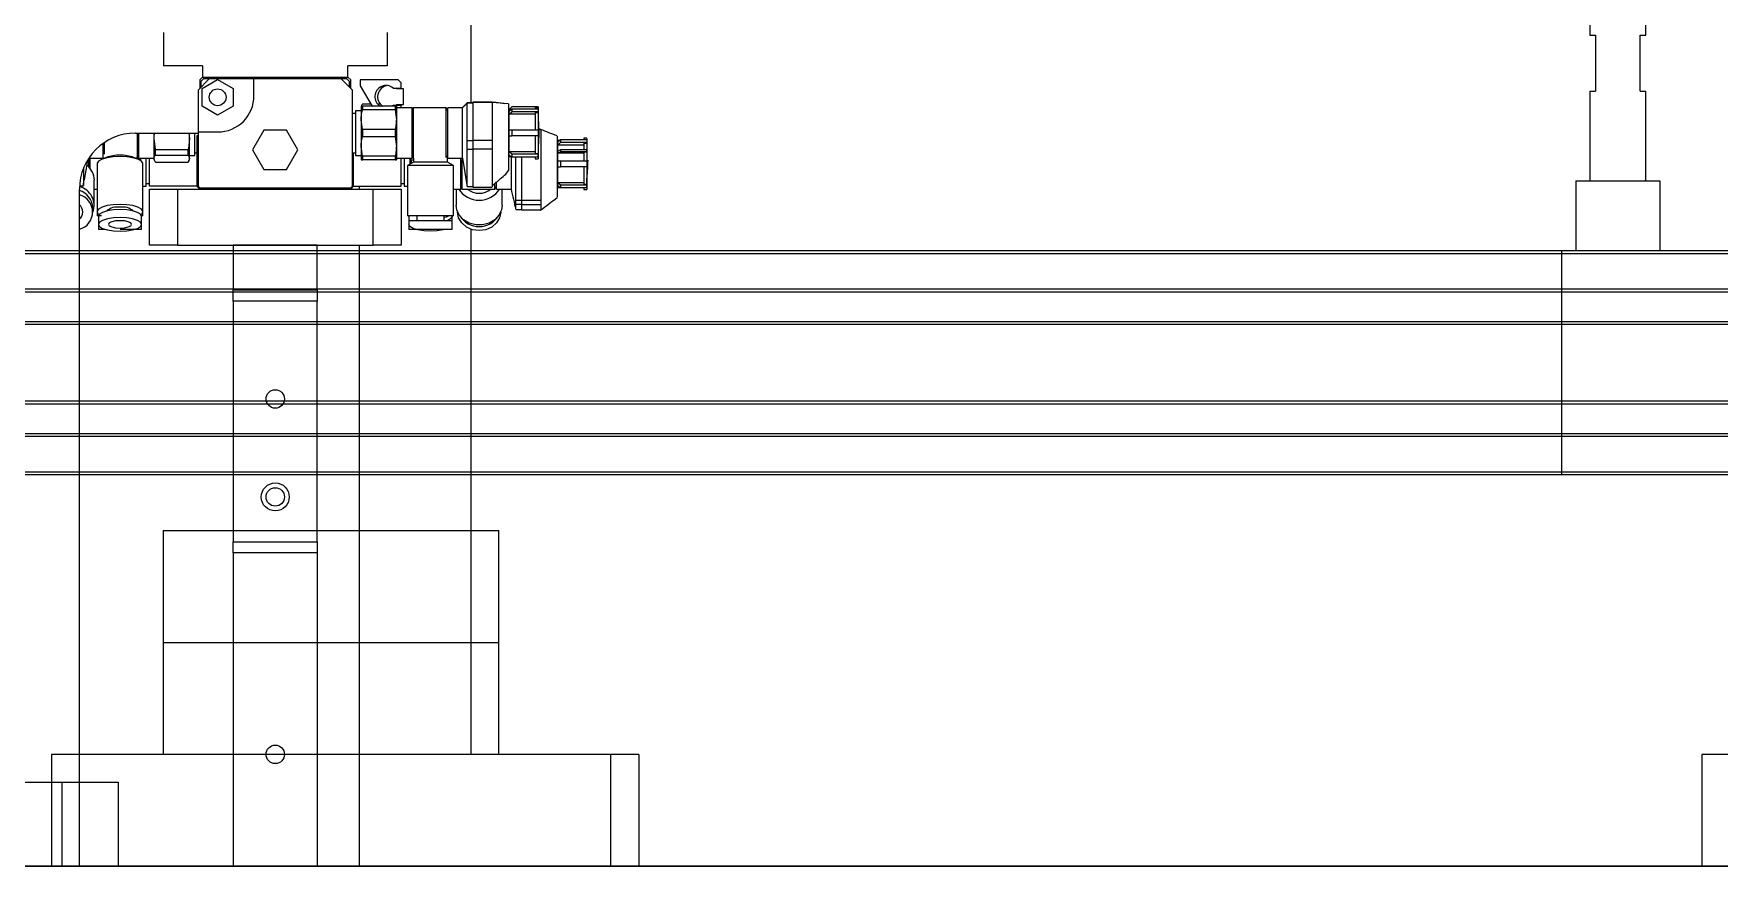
# Model space of a CAD drawing. Extents: x 500 to 100500, y -14500 to 21140.
# Drawn here: x 6953.3 to 7254.6, y -3303.7 to -3155 of the extents above; entities that cross this region are included whole.
import ezdxf

# ---------------------------------------------------------------- set-up
doc = ezdxf.new("R2010")
doc.units = 0
doc.linetypes.add('SLD-Solid', pattern=[0])
doc.layers.get('0').update_dxf_attribs({"linetype": 'CONTINUOUS'})
doc.layers.add('M06SMMF-001B', color=7, linetype='CONTINUOUS')
doc.layers.add('MODEL', color=7, linetype='SLD-Solid', lineweight=15)

# ---------------------------------------------------------------- blocks, each defined once
blk = doc.blocks.new('KCA$Cef715743')
at = {"layer": 'MODEL', "color": 1}
blk.add_line((1450, 313), (120, 313), dxfattribs=at)
blk = doc.blocks.new('LP R')
at = {"color": 2}
for p, q in [((15903.69, -93669.05), (15903.69, -93683.54)), ((15913.69, -93683.54), (15913.69, -93669.05)), ((15903.69, -93683.54), (15904.69, -93683.54)), ((15904.69, -93683.54), (15904.69, -93693.54)), ((15912.69, -93683.54), (15913.69, -93683.54)), ((15912.69, -93693.54), (15912.69, -93683.54)), ((15903.69, -93693.54), (15903.69, -93709.54)), ((15903.69, -93693.54), (15904.69, -93693.54)), ((15912.69, -93693.54), (15913.69, -93693.54)), ((15913.69, -93709.54), (15913.69, -93693.54)), ((15901.19, -93709.54), (15901.19, -93722.04)), ((15901.19, -93709.54), (15916.19, -93709.54)), ((15916.19, -93709.54), (15916.19, -93722.04)), ((15563.69, -93722.04), (15898.69, -93722.04)), ((15563.69, -93722.54), (15898.69, -93722.54)), ((15898.69, -93722.54), (15898.69, -93722.04)), ((15898.69, -93722.04), (15963.19, -93722.04)), ((15898.69, -93722.54), (16618.69, -93722.54)), ((15898.69, -93728.89), (15898.69, -93722.54)), ((15563.69, -93728.89), (15898.69, -93728.89)), ((15563.69, -93729.39), (15898.69, -93729.39)), ((15898.69, -93729.39), (15898.69, -93728.89)), ((15898.69, -93728.89), (16618.69, -93728.89)), ((15898.69, -93729.39), (16618.69, -93729.39)), ((15898.69, -93734.69), (15898.69, -93729.39)), ((15563.69, -93734.69), (15898.69, -93734.69)), ((15563.69, -93735.19), (15898.69, -93735.19)), ((15898.69, -93735.19), (15898.69, -93734.69)), ((15898.69, -93734.69), (16618.69, -93734.69)), ((15898.69, -93735.19), (16618.69, -93735.19)), ((15898.69, -93748.89), (15898.69, -93735.19)), ((15563.69, -93748.89), (15898.69, -93748.89)), ((15563.69, -93749.39), (15898.69, -93749.39)), ((15898.69, -93749.39), (15898.69, -93748.89)), ((15898.69, -93748.89), (16396.19, -93748.89)), ((15898.69, -93749.39), (16396.19, -93749.39)), ((15898.69, -93754.69), (15898.69, -93749.39)), ((15563.69, -93754.69), (15898.69, -93754.69)), ((15563.69, -93755.19), (15898.69, -93755.19)), ((15898.69, -93755.19), (15898.69, -93754.69)), ((15898.69, -93754.69), (16396.19, -93754.69)), ((15898.69, -93761.54), (15898.69, -93755.19)), ((15898.69, -93755.19), (16396.19, -93755.19)), ((15563.69, -93761.54), (15898.69, -93761.54)), ((15563.69, -93762.04), (15898.69, -93762.04)), ((15898.69, -93762.04), (15898.69, -93761.54)), ((15898.69, -93761.54), (16398.69, -93761.54)), ((15898.69, -93762.04), (16399.19, -93762.04)), ((15648.69, -93772.04), (15648.69, -93792.04)), ((15648.69, -93772.04), (15708.69, -93772.04)), ((15708.69, -93792.04), (15708.69, -93772.04)), ((15648.69, -93792.04), (15648.69, -93812.04)), ((15648.69, -93792.04), (15708.69, -93792.04)), ((15708.69, -93812.04), (15708.69, -93792.04)), ((15628.69, -93812.04), (15628.69, -93832.04)), ((15728.69, -93812.04), (15628.69, -93812.04)), ((15728.69, -93832.04), (15728.69, -93812.04)), ((15593.69, -93832.04), (16923.69, -93832.04))]:
    blk.add_line(p, q, dxfattribs=at)
blk = doc.blocks.new('SP R')
at = {"color": 3}
for p, q in [((17133.34, -97592.89), (17133.34, -97503.31)), ((17078.34, -97580.31), (17078.34, -97586.31)), ((17118.34, -97580.31), (17118.34, -97586.31)), ((17085.34, -97586.31), (17078.34, -97586.31)), ((17085.34, -97586.31), (17085.34, -97588.31)), ((17118.34, -97586.31), (17111.34, -97586.31)), ((17111.34, -97588.31), (17111.34, -97586.31)), ((17084.54, -97590.61), (17086.54, -97588.61)), ((17085.34, -97588.31), (17084.84, -97588.81)), ((17084.84, -97588.81), (17084.84, -97590.31)), ((17085.54, -97588.61), (17085.04, -97589.11)), ((17085.04, -97589.11), (17085.04, -97590.11)), ((17085.29, -97590.32), (17088.04, -97588.73)), ((17085.34, -97588.31), (17111.34, -97588.31)), ((17086.54, -97588.61), (17085.54, -97588.61)), ((17094.54, -97588.61), (17086.54, -97588.61)), ((17088.04, -97588.73), (17090.79, -97590.32)), ((17092.14, -97588.61), (17091.84, -97588.31)), ((17110.14, -97588.61), (17094.54, -97588.61)), ((17094.54, -97591.61), (17094.54, -97588.61)), ((17104.84, -97588.31), (17104.54, -97588.61)), ((17111.14, -97588.61), (17110.14, -97588.61)), ((17112.14, -97590.61), (17110.14, -97588.61)), ((17111.64, -97589.11), (17111.14, -97588.61)), ((17111.84, -97588.81), (17111.34, -97588.31)), ((17111.64, -97590.11), (17111.64, -97589.11)), ((17111.84, -97590.31), (17111.84, -97588.81)), ((17113.54, -97588.81), (17113.54, -97589.86)), ((17120.34, -97588.81), (17113.54, -97588.81)), ((17113.54, -97589.86), (17115.65, -97593.51)), ((17120.84, -97589.31), (17120.34, -97588.81)), ((17120.84, -97590.26), (17120.84, -97589.31)), ((17084.54, -97590.61), (17084.54, -97598.11)), ((17085.29, -97593.49), (17085.29, -97590.32)), ((17090.79, -97590.32), (17090.79, -97593.49)), ((17112.14, -97607.81), (17112.14, -97590.61)), ((17113.84, -97593.26), (17113.92, -97593.12)), ((17115.43, -97593.12), (17113.92, -97593.12)), ((17117.13, -97593.12), (17116.63, -97593.12)), ((17119.41, -97590.26), (17120.84, -97590.26)), ((17119.9, -97593.36), (17120.07, -97593.21)), ((17120.07, -97590.41), (17119.91, -97590.26)), ((17121.24, -97590.41), (17120.07, -97590.41)), ((17120.07, -97593.21), (17121.24, -97593.21)), ((17121.24, -97593.21), (17121.24, -97590.41)), ((17133.65, -97592.89), (17132.65, -97592.89)), ((17133.65, -97592.96), (17132.65, -97592.96)), ((17137.1, -97592.79), (17133.65, -97592.79)), ((17133.65, -97592.79), (17133.65, -97592.86)), ((17137.11, -97592.86), (17133.65, -97592.86)), ((17133.65, -97592.86), (17133.65, -97599.66)), ((17140.02, -97593.1), (17137.08, -97592.85)), ((17140.02, -97593.1), (17140.02, -97597.92)), ((17088.04, -97595.08), (17085.29, -97593.49)), ((17090.79, -97593.49), (17088.04, -97595.08)), ((17112.69, -97594.81), (17112.14, -97594.81)), ((17113.69, -97594.31), (17112.69, -97594.31)), ((17112.69, -97594.31), (17112.69, -97602.31)), ((17113.84, -97593.25), (17113.69, -97593.51)), ((17113.69, -97593.51), (17113.69, -97595.91)), ((17113.69, -97595.91), (17113.69, -97600.71)), ((17113.92, -97597.64), (17113.69, -97595.91)), ((17113.92, -97593.51), (17113.92, -97594.17)), ((17119.76, -97593.51), (17113.92, -97593.51)), ((17119.76, -97594.17), (17113.92, -97594.17)), ((17119.41, -97593.36), (17119.19, -97593.51)), ((17120.84, -97593.36), (17119.41, -97593.36)), ((17119.76, -97593.51), (17119.76, -97594.17)), ((17119.76, -97594.17), (17119.99, -97595.91)), ((17119.99, -97593.51), (17119.99, -97595.91)), ((17122.79, -97593.81), (17119.99, -97593.81)), ((17119.99, -97595.91), (17119.99, -97600.71)), ((17120.84, -97593.81), (17120.84, -97593.36)), ((17122.99, -97594.01), (17122.79, -97593.81)), ((17122.79, -97602.81), (17122.79, -97593.81)), ((17128.9, -97593.81), (17122.99, -97593.81)), ((17122.99, -97593.81), (17122.99, -97602.81)), ((17129.19, -97594.31), (17128.9, -97593.81)), ((17128.9, -97602.65), (17128.9, -97593.81)), ((17131.79, -97593.81), (17129.19, -97593.81)), ((17129.19, -97602.81), (17129.19, -97593.81)), ((17131.79, -97602.81), (17131.79, -97593.81)), ((17140.65, -97593.61), (17140.12, -97594.14)), ((17140.12, -97594.14), (17140.12, -97600.5)), ((17140.65, -97594.01), (17140.15, -97594.44)), ((17140.53, -97594.11), (17140.15, -97594.11)), ((17140.15, -97594.94), (17140.65, -97594.51)), ((17140.15, -97597.81), (17140.15, -97594.94)), ((17144.82, -97594.94), (17140.15, -97594.94)), ((17145.32, -97593.61), (17140.65, -97593.61)), ((17140.65, -97593.61), (17140.65, -97593.61)), ((17145.32, -97593.61), (17140.65, -97593.61)), ((17140.65, -97594.01), (17140.65, -97594.51)), ((17145.32, -97594.01), (17140.65, -97594.01)), ((17145.32, -97594.51), (17140.65, -97594.51)), ((17144.82, -97593.71), (17144.82, -97594.01)), ((17144.82, -97593.71), (17145.32, -97593.71)), ((17144.82, -97594.6), (17144.82, -97597.81)), ((17144.82, -97594.6), (17145.32, -97594.6)), ((17145.32, -97593.61), (17145.32, -97593.71)), ((17145.32, -97593.61), (17145.32, -97593.61)), ((17145.32, -97593.71), (17145.32, -97593.61)), ((17145.32, -97593.63), (17145.32, -97593.71)), ((17145.32, -97593.71), (17145.32, -97593.71)), ((17145.32, -97593.71), (17145.32, -97594.1)), ((17145.32, -97594.1), (17145.32, -97593.75)), ((17145.32, -97593.79), (17145.32, -97593.92)), ((17145.32, -97593.88), (17145.32, -97593.79)), ((17145.32, -97593.92), (17145.32, -97594.01)), ((17145.32, -97594.1), (17145.32, -97593.93)), ((17145.32, -97594.01), (17145.32, -97594.51)), ((17145.32, -97594.14), (17145.32, -97594.49)), ((17145.32, -97594.51), (17145.32, -97594.6)), ((17145.32, -97594.6), (17145.32, -97594.51)), ((17145.32, -97594.59), (17145.32, -97594.9)), ((17073.34, -97598.31), (17084.54, -97598.31)), ((17073.69, -97602.57), (17073.69, -97598.31)), ((17073.89, -97598.31), (17073.89, -97602.57)), ((17076.69, -97599.27), (17076.69, -97598.31)), ((17082.88, -97598.31), (17082.99, -97599.27)), ((17082.99, -97599.27), (17082.99, -97598.31)), ((17083.99, -97602.1), (17083.99, -97598.31)), ((17084.34, -97598.81), (17084.34, -97607.81)), ((17084.54, -97598.81), (17084.34, -97598.81)), ((17084.54, -97598.11), (17084.54, -97607.81)), ((17084.54, -97598.11), (17088.04, -97598.11)), ((17096.32, -97597.81), (17094.3, -97601.31)), ((17100.36, -97597.81), (17096.32, -97597.81)), ((17102.38, -97601.31), (17100.36, -97597.81)), ((17113.92, -97597.64), (17113.92, -97598.97)), ((17119.76, -97597.64), (17113.92, -97597.64)), ((17119.76, -97598.97), (17113.92, -97598.97)), ((17119.76, -97597.64), (17119.76, -97598.97)), ((17119.76, -97598.97), (17119.99, -97600.71)), ((17140.02, -97597.92), (17140.02, -97600.72)), ((17140.65, -97597.81), (17140.15, -97597.81)), ((17140.15, -97601.67), (17140.15, -97598.81)), ((17145.32, -97597.81), (17140.65, -97597.81)), ((17140.65, -97597.81), (17140.65, -97598.81)), ((17145.32, -97598.81), (17140.65, -97598.81)), ((17144.82, -97598.81), (17144.82, -97602.02)), ((17145.32, -97597.81), (17145.32, -97598.81)), ((17145.32, -97597.81), (17145.32, -97597.81)), ((17145.32, -97598.81), (17145.32, -97598.81)), ((17145.81, -97597.68), (17145.49, -97597.68)), ((17148.72, -97598.87), (17148.72, -97607.78)), ((17154.02, -97599.21), (17153.52, -97599.21)), ((17153.52, -97599.21), (17153.52, -97599.51)), ((17067.49, -97600.2), (17067.49, -97602.81)), ((17067.54, -97602.18), (17067.54, -97602.92)), ((17067.78, -97599.99), (17067.78, -97602.05)), ((17076.92, -97601.23), (17076.69, -97599.27)), ((17076.69, -97602.86), (17076.69, -97599.27)), ((17076.92, -97601.23), (17082.76, -97601.23)), ((17076.92, -97602.23), (17076.92, -97601.23)), ((17076.92, -97602.23), (17082.76, -97602.23)), ((17082.76, -97602.23), (17082.76, -97601.23)), ((17082.99, -97602.86), (17082.99, -97599.27)), ((17083.99, -97601.81), (17084.34, -97601.81)), ((17083.99, -97602.31), (17083.99, -97602.1)), ((17094.3, -97601.31), (17096.32, -97604.81)), ((17100.36, -97604.81), (17102.38, -97601.31)), ((17112.14, -97601.81), (17112.69, -97601.81)), ((17112.34, -97607.81), (17112.34, -97601.81)), ((17113.92, -97602.44), (17113.69, -97600.71)), ((17113.69, -97600.71), (17113.69, -97603.11)), ((17119.99, -97600.71), (17119.99, -97603.11)), ((17132.65, -97599.66), (17133.65, -97599.66)), ((17132.65, -97601.16), (17132.65, -97599.66)), ((17132.65, -97601.16), (17133.65, -97601.16)), ((17137.11, -97599.66), (17133.65, -97599.66)), ((17133.65, -97599.66), (17133.65, -97601.16)), ((17133.65, -97601.16), (17133.65, -97607.96)), ((17137.11, -97601.16), (17133.65, -97601.16)), ((17137.11, -97599.66), (17137.11, -97601.16)), ((17140.02, -97600.72), (17140.02, -97605.01)), ((17140.02, -97600.95), (17140.02, -97601.06)), ((17140.65, -97602.1), (17140.15, -97601.67)), ((17144.82, -97601.67), (17140.15, -97601.67)), ((17140.15, -97602.17), (17140.65, -97602.6)), ((17140.65, -97602.1), (17140.65, -97602.6)), ((17145.32, -97602.1), (17140.65, -97602.1)), ((17145.32, -97602.02), (17144.82, -97602.02)), ((17145.32, -97602.02), (17145.32, -97602.1)), ((17145.32, -97602.1), (17145.32, -97602.02)), ((17145.32, -97602.1), (17145.32, -97602.6)), ((17145.32, -97602.6), (17145.32, -97602.1)), ((17148.85, -97599.61), (17148.82, -97599.64)), ((17148.82, -97599.64), (17148.82, -97607.98)), ((17149.35, -97599.51), (17148.85, -97599.94)), ((17149.23, -97599.61), (17148.85, -97599.61)), ((17148.85, -97600.44), (17149.35, -97600.01)), ((17153.52, -97600.44), (17148.85, -97600.44)), ((17148.85, -97603.31), (17148.85, -97601.88)), ((17153.52, -97601.88), (17148.85, -97601.88)), ((17149.35, -97599.51), (17149.35, -97600.01)), ((17154.02, -97599.51), (17149.35, -97599.51)), ((17154.02, -97600.01), (17149.35, -97600.01)), ((17149.35, -97601.28), (17149.35, -97601.63)), ((17154.02, -97601.28), (17149.35, -97601.28)), ((17154.02, -97601.63), (17149.35, -97601.63)), ((17153.52, -97600.1), (17153.52, -97601.33)), ((17153.52, -97600.1), (17154.02, -97600.1)), ((17153.52, -97601.68), (17153.52, -97603.31)), ((17153.52, -97601.68), (17154.02, -97601.68)), ((17154.02, -97599.51), (17154.02, -97600.01)), ((17154.02, -97600.01), (17154.02, -97600.1)), ((17154.02, -97600.1), (17154.02, -97600.06)), ((17154.02, -97600.1), (17154.02, -97601.33)), ((17154.02, -97601.28), (17154.02, -97601.63)), ((17154.02, -97601.33), (17154.02, -97601.28)), ((17154.02, -97601.66), (17154.02, -97601.28)), ((17154.02, -97601.63), (17154.02, -97601.68)), ((17154.02, -97601.68), (17154.02, -97603.31)), ((17064.99, -97602.81), (17067.49, -97602.81)), ((17064.99, -97604.38), (17064.99, -97602.99)), ((17065.19, -97602.81), (17065.19, -97604.6)), ((17066.49, -97603.8), (17066.49, -97612.34)), ((17068.1, -97602.67), (17067.25, -97603.05)), ((17067.49, -97602.31), (17067.54, -97602.39)), ((17073.94, -97603.05), (17073.08, -97602.67)), ((17073.64, -97602.92), (17073.64, -97602.57)), ((17073.64, -97602.81), (17073.69, -97602.81)), ((17073.69, -97602.81), (17073.69, -97602.57)), ((17073.69, -97602.61), (17073.89, -97602.81)), ((17073.89, -97602.57), (17073.89, -97602.81)), ((17073.89, -97602.81), (17076.69, -97602.81)), ((17074.11, -97602.85), (17074.06, -97603.14)), ((17074.29, -97603.24), (17074.29, -97602.81)), ((17074.69, -97612.34), (17074.69, -97603.8)), ((17075.29, -97605.81), (17075.29, -97602.81)), ((17075.84, -97607.81), (17075.84, -97602.81)), ((17076.69, -97603.11), (17076.69, -97602.86)), ((17076.69, -97603.11), (17076.84, -97603.37)), ((17076.92, -97603.49), (17082.76, -97603.49)), ((17082.84, -97603.37), (17082.99, -97603.11)), ((17082.99, -97602.31), (17083.99, -97602.31)), ((17082.99, -97603.11), (17082.99, -97602.86)), ((17096.32, -97604.81), (17100.36, -97604.81)), ((17112.69, -97602.31), (17113.69, -97602.31)), ((17119.76, -97602.44), (17113.92, -97602.44)), ((17113.92, -97602.44), (17113.92, -97603.11)), ((17119.76, -97603.11), (17113.92, -97603.11)), ((17119.76, -97602.44), (17119.76, -97603.11)), ((17119.99, -97602.81), (17122.79, -97602.81)), ((17120.84, -97607.81), (17120.84, -97602.81)), ((17121.39, -97602.81), (17121.39, -97607.81)), ((17123.04, -97603.5), (17121.99, -97604.1)), ((17121.99, -97604.1), (17121.99, -97613.11)), ((17122.39, -97602.81), (17122.39, -97603.87)), ((17122.62, -97603.14), (17122.55, -97602.81)), ((17122.62, -97603.14), (17122.62, -97603.74)), ((17123.04, -97603.14), (17122.62, -97603.14)), ((17122.79, -97602.81), (17122.99, -97602.61)), ((17122.99, -97602.81), (17123.04, -97602.81)), ((17123.04, -97602.81), (17123.04, -97603.5)), ((17129.14, -97602.39), (17129.19, -97602.31)), ((17129.14, -97603.5), (17129.14, -97602.39)), ((17130.19, -97604.1), (17129.14, -97603.5)), ((17129.19, -97602.81), (17131.79, -97602.81)), ((17130.19, -97613.11), (17130.19, -97604.1)), ((17131.49, -97608.31), (17131.49, -97602.81)), ((17131.69, -97603.02), (17131.69, -97608.31)), ((17131.79, -97602.81), (17132.65, -97607.89)), ((17139.55, -97605.63), (17140.02, -97605.01)), ((17139.96, -97605.08), (17140.02, -97605.04)), ((17140.12, -97602.48), (17140.15, -97602.51)), ((17140.15, -97602.51), (17140.53, -97602.51)), ((17140.49, -97602.6), (17140.49, -97608.27)), ((17145.32, -97602.6), (17140.65, -97602.6)), ((17142.35, -97602.6), (17142.35, -97610.37)), ((17144.82, -97602.6), (17144.82, -97602.91)), ((17144.82, -97602.91), (17145.32, -97602.91)), ((17149.35, -97603.31), (17148.85, -97603.31)), ((17148.85, -97604.31), (17149.35, -97604.31)), ((17148.85, -97607.17), (17148.85, -97604.31)), ((17149.35, -97603.31), (17149.35, -97604.31)), ((17154.02, -97603.31), (17149.35, -97603.31)), ((17154.02, -97604.31), (17149.35, -97604.31)), ((17153.52, -97604.31), (17153.52, -97607.52)), ((17154.02, -97603.31), (17154.02, -97604.31)), ((17154.02, -97603.31), (17154.02, -97603.31)), ((17154.02, -97604.31), (17154.02, -97604.31)), ((17063.36, -97607.71), (17064.04, -97607.71)), ((17065.99, -97611.21), (17065.99, -97606.7)), ((17074.69, -97607.81), (17075.29, -97607.81)), ((17075.29, -97607.81), (17075.29, -97605.81)), ((17075.29, -97607.31), (17075.84, -97607.31)), ((17084.34, -97607.81), (17075.84, -97607.81)), ((17084.34, -97607.81), (17084.84, -97608.31)), ((17084.54, -97607.81), (17084.84, -97608.11)), ((17084.84, -97608.11), (17111.84, -97608.11)), ((17111.84, -97608.11), (17112.14, -97607.81)), ((17111.84, -97608.31), (17112.34, -97607.81)), ((17112.34, -97607.81), (17120.84, -97607.81)), ((17113.33, -97607.81), (17113.34, -97608.31)), ((17120.84, -97607.31), (17121.39, -97607.31)), ((17121.39, -97607.81), (17121.99, -97607.81)), ((17131.49, -97608.31), (17131.69, -97608.11)), ((17132.65, -97607.86), (17133.65, -97607.86)), ((17133.65, -97607.96), (17137.11, -97607.96)), ((17137.11, -97607.74), (17137.11, -97607.92)), ((17137.6, -97608.31), (17137.6, -97607.37)), ((17137.6, -97608.31), (17137.89, -97607.81)), ((17137.89, -97608.31), (17137.89, -97607.12)), ((17148.72, -97607.78), (17148.72, -97609.18)), ((17148.82, -97607.98), (17148.85, -97608.01)), ((17149.35, -97607.6), (17148.85, -97607.17)), ((17153.52, -97607.17), (17148.85, -97607.17)), ((17148.85, -97608.01), (17149.23, -97608.01)), ((17149.35, -97607.6), (17149.35, -97608.1)), ((17154.02, -97607.6), (17149.35, -97607.6)), ((17154.02, -97608.1), (17149.35, -97608.1)), ((17154.02, -97607.52), (17153.52, -97607.52)), ((17153.52, -97608.1), (17153.52, -97608.41)), ((17154.02, -97607.52), (17154.02, -97607.6)), ((17154.02, -97608.1), (17154.02, -97607.6)), ((17154.02, -97607.6), (17154.02, -97608.1)), ((17154.02, -97608.1), (17154.02, -97608.02)), ((17063.34, -97729.31), (17063.34, -97608.31)), ((17065.99, -97608.31), (17066.49, -97608.31)), ((17075.84, -97618.31), (17075.84, -97608.31)), ((17075.84, -97608.31), (17080.84, -97608.31)), ((17080.84, -97608.31), (17080.84, -97618.31)), ((17080.84, -97608.31), (17115.84, -97608.31)), ((17115.84, -97618.31), (17115.84, -97608.31)), ((17115.84, -97608.31), (17120.84, -97608.31)), ((17120.84, -97608.31), (17120.84, -97618.31)), ((17130.19, -97608.31), (17131.49, -97608.31)), ((17130.69, -97608.31), (17130.69, -97611.21)), ((17131.69, -97608.31), (17137.6, -97608.31)), ((17137.89, -97608.31), (17140.49, -97608.31)), ((17138.89, -97611.21), (17138.89, -97608.31)), ((17141.35, -97611.03), (17141.35, -97610.28)), ((17141.35, -97610.28), (17142.35, -97610.28)), ((17141.35, -97611.03), (17142.35, -97611.03)), ((17145.81, -97610.37), (17142.35, -97610.37)), ((17142.35, -97610.37), (17142.35, -97611.12)), ((17145.81, -97611.12), (17142.35, -97611.12)), ((17142.35, -97611.12), (17142.35, -97612.03)), ((17145.81, -97610.37), (17145.81, -97611.12)), ((17148.72, -97609.18), (17148.72, -97609.78)), ((17153.52, -97608.41), (17154.02, -97608.41)), ((17065.74, -97612.41), (17065.74, -97611.66)), ((17066.49, -97612.34), (17066.49, -97613.11)), ((17067.27, -97613.11), (17066.49, -97613.11)), ((17066.74, -97613.2), (17066.74, -97614.62)), ((17074.69, -97613.11), (17074.43, -97613.11)), ((17074.44, -97614.62), (17074.44, -97613.2)), ((17074.69, -97613.11), (17074.69, -97612.34)), ((17122.24, -97613.2), (17122.25, -97613.11)), ((17122.24, -97613.2), (17122.24, -97614.01)), ((17122.24, -97614.01), (17122.24, -97615.51)), ((17123.64, -97613.11), (17123.64, -97614.01)), ((17128.54, -97614.01), (17128.54, -97613.11)), ((17129.94, -97614.01), (17129.94, -97613.2)), ((17129.94, -97615.51), (17129.94, -97614.01)), ((17141.35, -97611.93), (17142.35, -97611.93)), ((17142.35, -97612.03), (17145.81, -97612.03)), ((17066.74, -97614.62), (17066.74, -97615.51)), ((17067.94, -97615.51), (17066.74, -97615.51)), ((17074.44, -97615.51), (17074.44, -97614.62)), ((17133.34, -97709.31), (17133.34, -97615.49)), ((17080.84, -97618.31), (17075.84, -97618.31)), ((17080.84, -97618.31), (17115.84, -97618.31)), ((17105.84, -97618.31), (17090.84, -97618.31)), ((17090.84, -97618.31), (17090.84, -97626.31)), ((17105.84, -97626.31), (17105.84, -97618.31)), ((17113.34, -97618.31), (17113.34, -97729.31)), ((17120.84, -97618.31), (17115.84, -97618.31)), ((17090.84, -97626.31), (17105.84, -97626.31)), ((17090.84, -97628.31), (17090.84, -97626.31)), ((17105.84, -97626.31), (17105.84, -97628.31)), ((17105.84, -97628.31), (17090.84, -97628.31)), ((17090.84, -97628.31), (17090.84, -97671.31)), ((17105.84, -97671.31), (17105.84, -97628.31)), ((17090.84, -97671.31), (17105.84, -97671.31)), ((17090.84, -97673.31), (17090.84, -97671.31)), ((17105.84, -97671.31), (17105.84, -97673.31)), ((17105.84, -97673.31), (17090.84, -97673.31)), ((17090.84, -97673.31), (17090.84, -97729.31)), ((17105.84, -97673.31), (17105.84, -97729.31)), ((17163.34, -97709.31), (17133.34, -97709.31)), ((17163.34, -97709.31), (17163.34, -97729.31)), ((17353.34, -97709.31), (17353.34, -97729.31)), ((17378.34, -97709.31), (17353.34, -97709.31)), ((17013.34, -97729.31), (17063.34, -97729.31)), ((17090.84, -97729.31), (17105.84, -97729.31)), ((17113.34, -97729.31), (17163.34, -97729.31)), ((17353.34, -97729.31), (17398.34, -97729.31))]:
    blk.add_line(p, q, dxfattribs=at)
at = {"color": 3, "flags": 128}
for points in [[(17140.15, -97594.11), (17140.2, -97594.06), (17140.65, -97593.61)], [(17149.35, -97601.28), (17148.9, -97601.51), (17148.85, -97601.54)], [(17148.85, -97601.88), (17148.9, -97601.86), (17149.35, -97601.63)], [(17070.59, -97602.5), (17069.38, -97602.56), (17068.28, -97602.73), (17067.39, -97602.99), (17066.77, -97603.33), (17066.5, -97603.71), (17066.49, -97603.8)], [(17074.69, -97603.8), (17074.68, -97603.71), (17074.41, -97603.33), (17073.8, -97602.99), (17072.9, -97602.73), (17071.8, -97602.56), (17070.59, -97602.5)], [(17130.19, -97604.1), (17130.09, -97604.1), (17129.64, -97604.1), (17128.88, -97604.1), (17127.87, -97604.1), (17126.7, -97604.1), (17125.48, -97604.1), (17124.31, -97604.1), (17123.3, -97604.1), (17122.54, -97604.1), (17122.09, -97604.1), (17121.99, -97604.1)], [(17129.14, -97603.5), (17129.09, -97603.5), (17128.73, -97603.5), (17128.05, -97603.5), (17127.13, -97603.5), (17126.09, -97603.5), (17125.05, -97603.5), (17124.13, -97603.5), (17123.45, -97603.5), (17123.09, -97603.5), (17123.04, -97603.5)], [(17070.59, -97611.05), (17069.38, -97611.1), (17068.28, -97611.27), (17067.39, -97611.53), (17066.77, -97611.87), (17066.5, -97612.25), (17066.59, -97612.63), (17066.87, -97612.89)], [(17074.31, -97612.89), (17074.59, -97612.63), (17074.68, -97612.25), (17074.41, -97611.87), (17073.8, -97611.53), (17072.9, -97611.27), (17071.8, -97611.1), (17070.59, -97611.05)], [(17138.89, -97611.21), (17138.79, -97612), (17138.34, -97612.98), (17137.58, -97613.81), (17136.57, -97614.4), (17135.4, -97614.72), (17134.18, -97614.72), (17133.01, -97614.4), (17132, -97613.81), (17131.24, -97612.98), (17130.79, -97612), (17130.69, -97611.21)], [(17070.59, -97611.98), (17069.4, -97612.04), (17068.33, -97612.21), (17067.48, -97612.48), (17066.93, -97612.82), (17066.74, -97613.2)], [(17070.59, -97613.4), (17069.4, -97613.46), (17068.33, -97613.63), (17067.48, -97613.9), (17066.93, -97614.24), (17066.74, -97614.62), (17066.93, -97615), (17067.48, -97615.34), (17068.33, -97615.61), (17069.4, -97615.78), (17070.59, -97615.84), (17071.78, -97615.78), (17072.85, -97615.61), (17073.71, -97615.34), (17074.25, -97615), (17074.44, -97614.62), (17074.25, -97614.24), (17073.71, -97613.9), (17072.85, -97613.63), (17071.78, -97613.46), (17070.59, -97613.4)], [(17070.59, -97613.96), (17069.8, -97614.01), (17069.12, -97614.16), (17068.67, -97614.37), (17068.52, -97614.62), (17068.67, -97614.87), (17069.12, -97615.08), (17069.8, -97615.23), (17070.59, -97615.28), (17071.39, -97615.23), (17072.06, -97615.08), (17072.51, -97614.87), (17072.67, -97614.62), (17072.51, -97614.37), (17072.06, -97614.16), (17071.39, -97614.01), (17070.59, -97613.96)], [(17074.44, -97613.2), (17074.25, -97612.82), (17073.71, -97612.48), (17072.85, -97612.21), (17071.78, -97612.04), (17070.59, -97611.98)], [(17130.19, -97613.11), (17130.09, -97613.11), (17129.64, -97613.11), (17128.88, -97613.11), (17127.87, -97613.11), (17126.7, -97613.11), (17125.48, -97613.11), (17124.31, -97613.11), (17123.3, -97613.11), (17122.54, -97613.11), (17122.09, -97613.11), (17121.99, -97613.11)], [(17129.94, -97614.01), (17129.75, -97614.01), (17129.21, -97614.01), (17128.35, -97614.01), (17127.28, -97614.01), (17126.09, -97614.01), (17124.9, -97614.01), (17123.83, -97614.01), (17122.98, -97614.01), (17122.43, -97614.01), (17122.24, -97614.01), (17122.24, -97614.01)], [(17129.41, -97613.11), (17128.88, -97613.3), (17128.54, -97613.39)], [(17129.93, -97613.11), (17129.94, -97613.2), (17129.75, -97613.57), (17129.21, -97613.91), (17128.97, -97614.01)], [(17138.64, -97612.41), (17138.45, -97613.44), (17137.91, -97614.37), (17137.05, -97615.1), (17135.98, -97615.58), (17134.79, -97615.74), (17133.6, -97615.58), (17132.53, -97615.1), (17131.68, -97614.37), (17131.13, -97613.44), (17130.94, -97612.41), (17130.94, -97612.41)], [(17074.44, -97615.51), (17074.25, -97615.51), (17073.71, -97615.51), (17072.85, -97615.51), (17071.78, -97615.51), (17070.59, -97615.51)], [(17128.74, -97615.51), (17128.35, -97615.61), (17127.28, -97615.78), (17126.09, -97615.84), (17124.9, -97615.78), (17123.83, -97615.61), (17122.98, -97615.34), (17122.43, -97615), (17122.24, -97614.62)], [(17129.94, -97615.51), (17129.75, -97615.51), (17129.21, -97615.51), (17128.35, -97615.51), (17127.28, -97615.51), (17126.09, -97615.51), (17124.9, -97615.51), (17123.83, -97615.51), (17122.98, -97615.51), (17122.43, -97615.51), (17122.24, -97615.51), (17122.24, -97615.51)]]:
    blk.add_lwpolyline(points, dxfattribs=at)
at = {"color": 3}
for centre, radius in [((17088.04, -97591.91), 1.5), ((17098.34, -97645.81), 1.65), ((17098.34, -97663.31), 2.5), ((17098.34, -97663.31), 1.65), ((17098.34, -97709.31), 1.65)]:
    blk.add_circle(centre, radius, dxfattribs=at)
for centre, radius, start, end in [((17118.14, -97591.81), 2, 50.805, 238.2117), ((17118.64, -97591.81), 2, 97.1808, 238.2117), ((17088.04, -97591.61), 6.5, 270, 0), ((17073.34, -97608.31), 10, 90, 180), ((17062.65, -97606.76), 3.35, 0.9248, 52.2075), ((17070.37, -97608.69), 6.43, 87.9982, 110.5956), ((17070.82, -97608.69), 6.43, 69.4044, 92.0018), ((17062.51, -97611.23), 3.45, 339.67, 75.8865), ((17062.35, -97611.81), 3.39, 2.6113, 73.0852), ((17062.49, -97612.41), 3.2, 285.3656, 74.6344), ((17062.28, -97612.41), 1.67, 309.5104, 50.4896), ((17134.79, -97605.95), 4.35, 212.7451, 327.2549), ((17134.79, -97605.71), 3.35, 230.8385, 309.1615), ((17070.09, -97614.43), 2.91, 79.986, 131.4444), ((17071.1, -97614.43), 2.91, 48.5556, 100.014), ((17134.79, -97610.93), 4.09, 211.7842, 328.2158)]:
    blk.add_arc(centre, radius, start, end, dxfattribs=at)
for points, knots in [([(17132.65, -97592.88), (17132.51, -97593.04), (17132.22, -97593.35), (17131.93, -97593.65), (17131.79, -97593.81)], [0, 0, 0, 0, 0.496842, 1, 1, 1, 1]), ([(17132.65, -97592.95), (17132.51, -97593.09), (17132.22, -97593.38), (17131.93, -97593.66), (17131.79, -97593.81)], [0, 0, 0, 0, 0.500009, 1, 1, 1, 1]), ([(17132.65, -97599.66), (17132.65, -97598.9), (17132.65, -97597.4), (17132.65, -97595.89), (17132.65, -97595.05), (17132.65, -97594.26), (17132.65, -97593.39), (17132.65, -97592.87), (17132.65, -97592.99), (17132.65, -97593.01)], [0, 0, 0, 0, 0.214715, 0.42943, 0.482392, 0.535354, 0.750068, 0.964782, 1, 1, 1, 1]), ([(17139.36, -97593.05), (17139.09, -97593.01), (17138.33, -97592.93), (17137.57, -97592.84), (17137.08, -97592.78)], [0, 0, 0, 0, 0.3558932, 1, 1, 1, 1]), ([(17137.11, -97592.92), (17137.11, -97592.9), (17137.11, -97592.79), (17137.11, -97593.35), (17137.11, -97594.58), (17137.11, -97596.44), (17137.11, -97598.23), (17137.11, -97599.33), (17137.11, -97599.66)], [0, 0, 0, 0, 0.048348, 0.262835, 0.477418, 0.692141, 0.906861, 1, 1, 1, 1]), ([(17113.92, -97593.51), (17113.89, -97593.51), (17113.75, -97593.51), (17113.72, -97593.51), (17113.69, -97593.51)], [0, 0, 0, 0, 0.254279, 1, 1, 1, 1]), ([(17113.69, -97595.91), (17113.7, -97595.67), (17113.72, -97595.09), (17113.85, -97594.52), (17113.92, -97594.17)], [0, 0, 0, 0, 0.403103, 1, 1, 1, 1]), ([(17119.99, -97593.51), (17119.97, -97593.51), (17119.93, -97593.51), (17119.8, -97593.51), (17119.76, -97593.51)], [0, 0, 0, 0, 0.745721, 1, 1, 1, 1]), ([(17119.99, -97595.91), (17119.98, -97596.14), (17119.97, -97596.72), (17119.84, -97597.3), (17119.76, -97597.64)], [0, 0, 0, 0, 0.403103, 1, 1, 1, 1]), ([(17145.32, -97594.6), (17145.32, -97594.94), (17145.32, -97595.64), (17145.32, -97596.83), (17145.32, -97597.57), (17145.32, -97597.81)], [0, 0, 0, 0, 0.406489, 0.812978, 1, 1, 1, 1]), ([(17145.42, -97600.63), (17145.47, -97599.84), (17145.57, -97598.27), (17145.46, -97596.7), (17145.41, -97595.91)], [0, 0, 0, 0, 0.49996, 1, 1, 1, 1]), ([(17076.69, -97599.27), (17076.69, -97599), (17076.69, -97598.68), (17076.75, -97598.36), (17076.76, -97598.31)], [0, 0, 0, 0, 0.827161, 1, 1, 1, 1]), ([(17113.69, -97600.71), (17113.7, -97600.47), (17113.72, -97599.89), (17113.85, -97599.32), (17113.92, -97598.97)], [0, 0, 0, 0, 0.403103, 1, 1, 1, 1]), ([(17140.15, -97598.81), (17140.16, -97598.81), (17140.33, -97598.81), (17140.5, -97598.81), (17140.65, -97598.81)], [0, 0, 0, 0, 0.099039, 1, 1, 1, 1]), ([(17145.32, -97598.81), (17145.32, -97599.31), (17145.32, -97600.33), (17145.32, -97601.39), (17145.32, -97601.87), (17145.32, -97602.02)], [0, 0, 0, 0, 0.406489, 0.812977, 1, 1, 1, 1]), ([(17148.72, -97598.8), (17148.23, -97598.61), (17147.26, -97598.24), (17146.27, -97597.86), (17145.78, -97597.67)], [0, 0, 0, 0, 0.5016525, 1, 1, 1, 1]), ([(17145.81, -97597.77), (17145.81, -97597.74), (17145.81, -97597.65), (17145.8, -97598.27), (17145.8, -97599.58), (17145.81, -97601.48), (17145.81, -97603.72), (17145.81, -97606.04), (17145.81, -97608.18), (17145.81, -97609.6), (17145.81, -97610.19), (17145.81, -97610.37)], [0, 0, 0, 0, 0.044334, 0.172927, 0.30152, 0.430098, 0.558544, 0.687049, 0.815637, 0.944223, 1, 1, 1, 1]), ([(17076.69, -97602.86), (17076.71, -97602.73), (17076.73, -97602.52), (17076.87, -97602.31), (17076.92, -97602.23)], [0, 0, 0, 0, 0.611498, 1, 1, 1, 1]), ([(17082.99, -97599.27), (17082.98, -97599.53), (17082.97, -97600.19), (17082.84, -97600.84), (17082.76, -97601.23)], [0, 0, 0, 0, 0.403103, 1, 1, 1, 1]), ([(17082.76, -97602.23), (17082.81, -97602.31), (17082.95, -97602.52), (17082.97, -97602.73), (17082.99, -97602.86)], [0, 0, 0, 0, 0.388502, 1, 1, 1, 1]), ([(17119.99, -97600.71), (17119.98, -97600.94), (17119.97, -97601.52), (17119.84, -97602.1), (17119.76, -97602.44)], [0, 0, 0, 0, 0.403103, 1, 1, 1, 1]), ([(17132.65, -97607.76), (17132.65, -97607.78), (17132.65, -97607.82), (17132.65, -97607.08), (17132.65, -97605.66), (17132.65, -97603.7), (17132.65, -97602.1), (17132.65, -97601.26), (17132.65, -97601.16)], [0, 0, 0, 0, 0.111873, 0.326784, 0.541695, 0.756606, 0.971517, 1, 1, 1, 1]), ([(17137.11, -97601.16), (17137.11, -97601.82), (17137.11, -97603.25), (17137.11, -97605.25), (17137.11, -97606.86), (17137.11, -97607.7), (17137.11, -97607.87), (17137.11, -97607.92)], [0, 0, 0, 0, 0.200562, 0.429956, 0.659348, 0.888742, 1, 1, 1, 1]), ([(17154.02, -97599.25), (17154.02, -97599.26), (17154.02, -97599.27), (17154.02, -97599.51), (17154.02, -97599.6)], [0, 0, 0, 0, 0.626491, 1, 1, 1, 1]), ([(17064.03, -97607.74), (17064.19, -97606.82), (17064.44, -97605.39), (17064.69, -97603.97), (17064.78, -97603.47)], [0, 0, 0, 0, 0.65032, 1, 1, 1, 1]), ([(17064.04, -97604.64), (17064.04, -97604.97), (17064.04, -97605.94), (17064.04, -97607.01), (17064.04, -97607.71), (17064.04, -97607.64), (17064.04, -97607.62)], [0, 0, 0, 0, 0.17072, 0.513919, 0.857118, 1, 1, 1, 1]), ([(17076.92, -97603.49), (17076.89, -97603.44), (17076.75, -97603.23), (17076.72, -97603.02), (17076.69, -97602.86)], [0, 0, 0, 0, 0.254279, 1, 1, 1, 1]), ([(17082.99, -97602.86), (17082.97, -97603.02), (17082.93, -97603.23), (17082.8, -97603.44), (17082.76, -97603.49)], [0, 0, 0, 0, 0.745721, 1, 1, 1, 1]), ([(17113.69, -97603.11), (17113.72, -97603.11), (17113.75, -97603.11), (17113.89, -97603.11), (17113.92, -97603.11)], [0, 0, 0, 0, 0.745721, 1, 1, 1, 1]), ([(17119.76, -97603.11), (17119.8, -97603.11), (17119.93, -97603.11), (17119.97, -97603.11), (17119.99, -97603.11)], [0, 0, 0, 0, 0.254279, 1, 1, 1, 1]), ([(17141.35, -97610.28), (17141.35, -97609.84), (17141.35, -97608.96), (17141.35, -97607.45), (17141.35, -97606.4), (17141.35, -97605.31), (17141.35, -97603.98), (17141.35, -97602.93), (17141.35, -97602.6)], [0, 0, 0, 0, 0.2524647, 0.5049295, 0.5672031, 0.6294768, 0.8819404, 1, 1, 1, 1]), ([(17145.32, -97602.52), (17145.32, -97602.71), (17145.32, -97602.95), (17145.32, -97602.87), (17145.32, -97602.86)], [0, 0, 0, 0, 0.811458, 1, 1, 1, 1]), ([(17154.02, -97604.31), (17154.02, -97604.81), (17154.02, -97605.83), (17154.02, -97606.89), (17154.02, -97607.37), (17154.02, -97607.52)], [0, 0, 0, 0, 0.406489, 0.812978, 1, 1, 1, 1]), ([(17154.03, -97607.4), (17154.04, -97607.09), (17154.06, -97606.43), (17154.17, -97605.33), (17154.22, -97604.29), (17154.22, -97603.53), (17154.21, -97603.25), (17154.2, -97603.17), (17154.2, -97603.15), (17154.2, -97603.18), (17154.19, -97603.35), (17154.16, -97603.89), (17154.07, -97604.85), (17154.04, -97605.73), (17154.03, -97606.17)], [0, 0, 0, 0, 0.134393, 0.293134, 0.423522, 0.495322, 0.509186, 0.521807, 0.535087, 0.550691, 0.592547, 0.651639, 0.826145, 1, 1, 1, 1]), ([(17137.11, -97607.74), (17137.36, -97607.52), (17137.86, -97607.09), (17138.68, -97606.39), (17139.24, -97605.9), (17139.55, -97605.63)], [0, 0, 0, 0, 0.309337, 0.618673, 1, 1, 1, 1]), ([(17148.85, -97607.67), (17148.86, -97607.68), (17149.03, -97607.83), (17149.2, -97607.97), (17149.35, -97608.1)], [0, 0, 0, 0, 0.099039, 1, 1, 1, 1]), ([(17154.02, -97608.02), (17154.02, -97608.21), (17154.02, -97608.45), (17154.02, -97608.37), (17154.02, -97608.36)], [0, 0, 0, 0, 0.81415, 1, 1, 1, 1]), ([(17140.49, -97608.31), (17140.64, -97608.92), (17140.93, -97610.15), (17141.21, -97611.35), (17141.35, -97611.95)], [0, 0, 0, 0, 0.493748, 1, 1, 1, 1]), ([(17141.35, -97611.84), (17141.35, -97611.86), (17141.35, -97611.94), (17141.35, -97611.49), (17141.35, -97611.08), (17141.35, -97611.03)], [0, 0, 0, 0, 0.270191, 0.914596, 1, 1, 1, 1]), ([(17145.78, -97612.05), (17146.27, -97611.68), (17147.25, -97610.94), (17148.23, -97610.2), (17148.72, -97609.83)], [0, 0, 0, 0, 0.500141, 1, 1, 1, 1]), ([(17145.81, -97611.12), (17145.81, -97611.42), (17145.81, -97611.94), (17145.81, -97611.94), (17145.81, -97611.94)], [0, 0, 0, 0, 0.5851164, 1, 1, 1, 1])]:
    blk.add_open_spline(points, degree=3, knots=knots, dxfattribs=at)
blk = doc.blocks.new('KJauto change f')
at = {"color": 5}
for p, q in [((30575.05, -79515.88, 43.99), (30625.05, -79515.88, 43.99)), ((30625.05, -79530.88, 43.99), (30625.05, -79515.88, 43.99)), ((30625.05, -79515.88, 43.99), (30635.05, -79515.88, 43.99)), ((30635.05, -79515.88, 43.99), (30635.05, -79530.88, 43.99)), ((30575.05, -79530.88, 43.99), (30625.05, -79530.88, 43.99)), ((30635.05, -79530.88, 43.99), (30625.05, -79530.88, 43.99))]:
    blk.add_line(p, q, dxfattribs=at)

msp = doc.modelspace()

# ---------------------------------------------------------------- block references
at = {"color": 0}
for name, p in [('SP R', (-10101.84, 94425.6, -75.82)), ('LP R', (-8672.2, 90528.33, -75.82))]:
    msp.add_blockref(name, p, dxfattribs=at)
msp.add_blockref('KJauto change f', (-23666.65, 76227.18, -119.8))
at = {"layer": 'M06SMMF-001B'}
msp.add_blockref('KCA$Cef715743', (6801.5, -3616.7, -75.82), dxfattribs=at)

doc.saveas('drawing.dxf')
